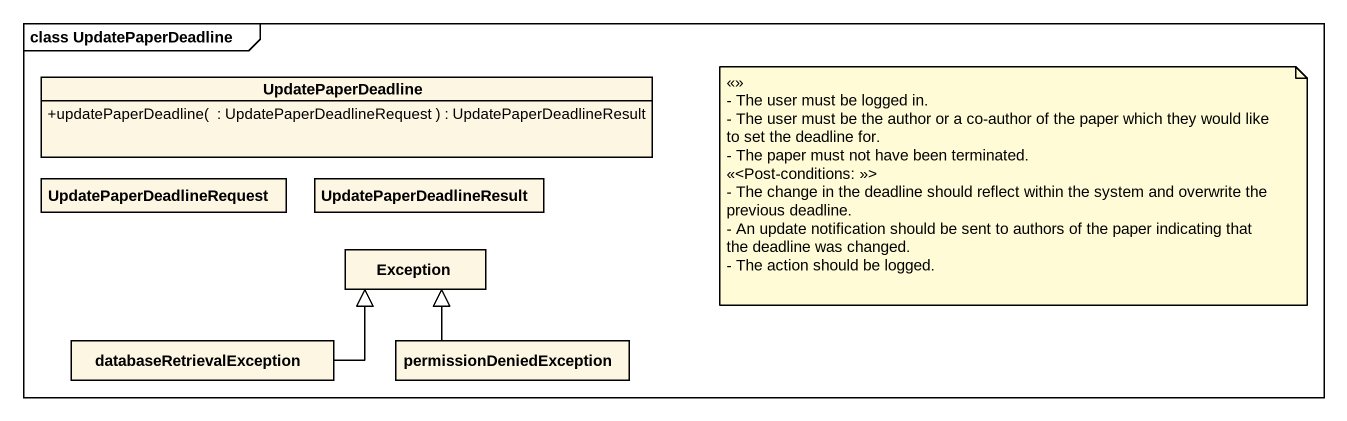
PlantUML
@startuml
mainframe class UpdatePaperDeadline
hide circle
hide empty members
skinparam classAttributeIconSize 0
class UpdatePaperDeadline {
  +updatePaperDeadline(  : UpdatePaperDeadlineRequest ) : UpdatePaperDeadlineResult
}
class UpdatePaperDeadlineRequest
class UpdatePaperDeadlineResult
class "Exception" as Exception_
class databaseRetrievalException
class permissionDeniedException
databaseRetrievalException -right-|> Exception_
permissionDeniedException -up-|> Exception_
note as N1
  <<>>
  - The user must be logged in.
  - The user must be the author or a co-author of the paper which they would like to set the deadline for.
  - The paper must not have been terminated.
  <<<Post-conditions: >>>
  - The change in the deadline should reflect within the system and overwrite the previous deadline.
  - An update notification should be sent to authors of the paper indicating that the deadline was changed.
  - The action should be logged.
end note
@enduml
